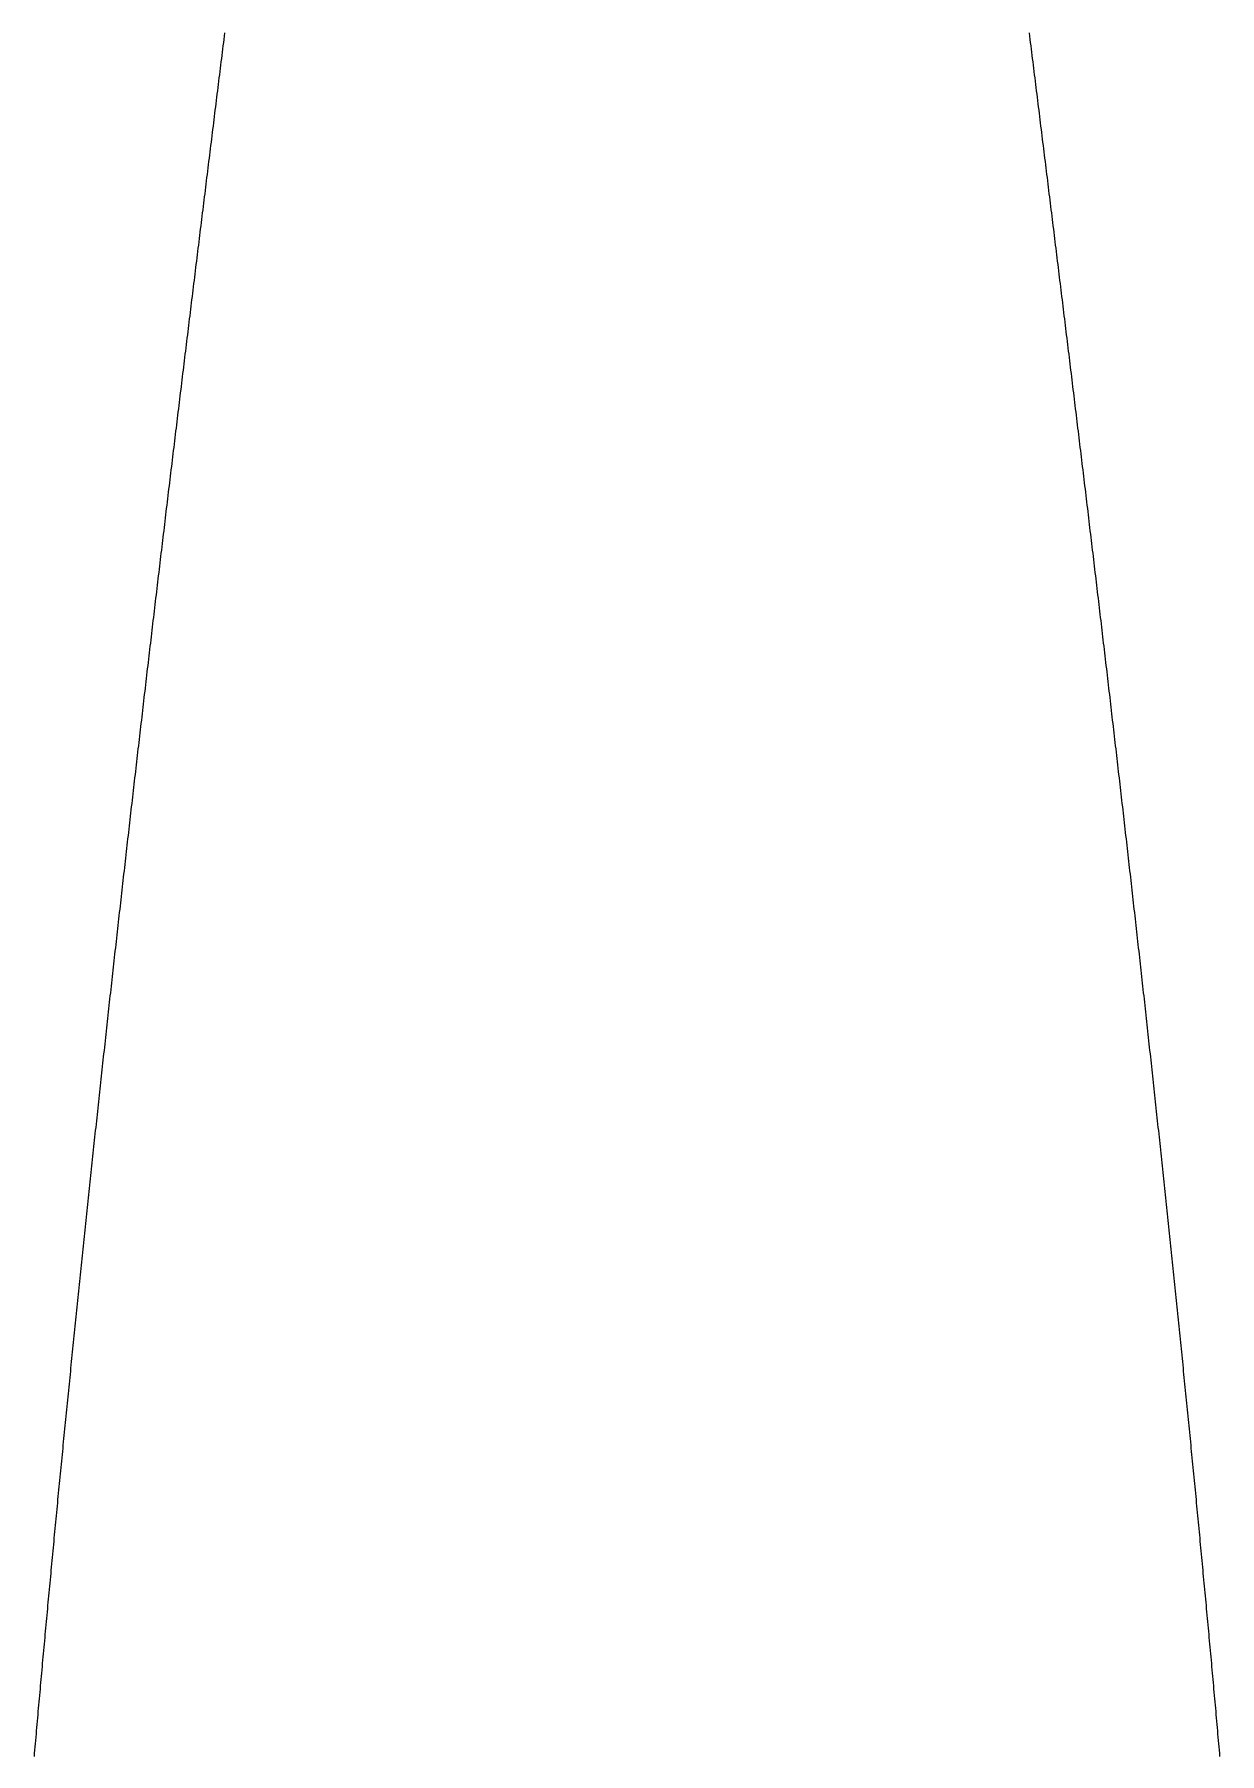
# Model space of a CAD drawing. Header units: metres. Extents: x -33 to 33, y -106 to 106.
# Drawn here: x -9.16 to 9.16, y 53.17 to 79.75 of the extents above; entities that cross this region are included whole.
import ezdxf

# ---------------------------------------------------------------- set-up
doc = ezdxf.new("R2010")
doc.units = ezdxf.units.M

msp = doc.modelspace()

# ---------------------------------------------------------------- linework, layer by layer
for points in [[(-9.162, 53.125), (-9.158, 53.174), (-9.153, 53.224), (-9.149, 53.274), (-9.144, 53.323), (-9.14, 53.373), (-9.136, 53.423), (-9.131, 53.473), (-9.127, 53.522), (-9.123, 53.572), (-9.118, 53.622), (-9.114, 53.671), (-9.109, 53.721), (-9.105, 53.771), (-9.101, 53.82), (-9.096, 53.87), (-9.092, 53.92), (-9.087, 53.969), (-9.083, 54.019), (-9.078, 54.069), (-9.074, 54.118), (-9.069, 54.168), (-9.065, 54.218), (-9.061, 54.267), (-9.056, 54.317), (-9.052, 54.367), (-9.047, 54.416), (-9.043, 54.466), (-9.038, 54.516), (-9.034, 54.565), (-9.029, 54.615), (-9.025, 54.665), (-9.02, 54.714), (-9.016, 54.764), (-9.011, 54.814), (-9.006, 54.863), (-9.002, 54.913), (-8.997, 54.963), (-8.993, 55.012), (-8.988, 55.062), (-8.984, 55.112), (-8.979, 55.161), (-8.975, 55.211), (-8.97, 55.261), (-8.965, 55.31), (-8.961, 55.36), (-8.956, 55.41), (-8.952, 55.459), (-8.947, 55.509), (-8.942, 55.559), (-8.938, 55.608), (-8.933, 55.658), (-8.928, 55.708), (-8.924, 55.757), (-8.919, 55.807), (-8.915, 55.857), (-8.91, 55.906), (-8.905, 55.956), (-8.901, 56.006), (-8.896, 56.055), (-8.891, 56.105), (-8.887, 56.154), (-8.882, 56.204), (-8.877, 56.254), (-8.872, 56.303), (-8.868, 56.353), (-8.863, 56.403), (-8.858, 56.452), (-8.854, 56.502), (-8.849, 56.552), (-8.844, 56.601), (-8.839, 56.651), (-8.835, 56.701), (-8.83, 56.75), (-8.825, 56.8), (-8.82, 56.849), (-8.816, 56.899), (-8.811, 56.949), (-8.806, 56.998), (-8.801, 57.048), (-8.797, 57.098), (-8.792, 57.147), (-8.787, 57.197), (-8.782, 57.247), (-8.777, 57.296), (-8.773, 57.346), (-8.768, 57.395), (-8.763, 57.445), (-8.758, 57.495), (-8.753, 57.544), (-8.749, 57.594), (-8.744, 57.644), (-8.739, 57.693), (-8.734, 57.743), (-8.729, 57.793), (-8.724, 57.842), (-8.719, 57.892), (-8.715, 57.941), (-8.71, 57.991), (-8.705, 58.041), (-8.7, 58.09), (-8.695, 58.14), (-8.69, 58.19), (-8.685, 58.239), (-8.68, 58.289), (-8.675, 58.338), (-8.671, 58.388), (-8.666, 58.438), (-8.661, 58.487), (-8.656, 58.537), (-8.651, 58.587), (-8.646, 58.636), (-8.641, 58.686), (-8.636, 58.735), (-8.631, 58.785), (-8.626, 58.835), (-8.621, 58.884), (-8.616, 58.934), (-8.611, 58.983), (-8.606, 59.033), (-8.601, 59.083), (-8.596, 59.132), (-8.591, 59.182), (-8.586, 59.232), (-8.581, 59.281), (-8.576, 59.331), (-8.571, 59.38), (-8.566, 59.43), (-8.561, 59.48), (-8.556, 59.529), (-8.551, 59.579), (-8.546, 59.628), (-8.541, 59.678), (-8.536, 59.728), (-8.531, 59.777), (-8.526, 59.827), (-8.521, 59.877), (-8.516, 59.926), (-8.511, 59.976), (-8.506, 60.025), (-8.501, 60.075), (-8.496, 60.125), (-8.49, 60.174), (-8.485, 60.224), (-8.48, 60.273), (-8.475, 60.323), (-8.47, 60.373), (-8.465, 60.422), (-8.46, 60.472), (-8.455, 60.521), (-8.45, 60.571), (-8.444, 60.621), (-8.439, 60.67), (-8.434, 60.72), (-8.429, 60.769), (-8.424, 60.819), (-8.419, 60.869), (-8.414, 60.918), (-8.408, 60.968), (-8.403, 61.018), (-8.398, 61.067), (-8.393, 61.117), (-8.388, 61.166), (-8.383, 61.216), (-8.377, 61.266), (-8.372, 61.315), (-8.367, 61.365), (-8.362, 61.414), (-8.357, 61.464), (-8.351, 61.514), (-8.346, 61.563), (-8.341, 61.613), (-8.336, 61.662), (-8.331, 61.712), (-8.325, 61.762), (-8.32, 61.811), (-8.315, 61.861), (-8.31, 61.91), (-8.304, 61.96), (-8.299, 62.01), (-8.294, 62.059), (-8.289, 62.109), (-8.283, 62.158), (-8.278, 62.208), (-8.273, 62.258), (-8.268, 62.307), (-8.262, 62.357), (-8.257, 62.406), (-8.252, 62.456), (-8.246, 62.506), (-8.241, 62.555), (-8.236, 62.605), (-8.231, 62.654), (-8.225, 62.704), (-8.22, 62.753), (-8.215, 62.803), (-8.209, 62.853), (-8.204, 62.902), (-8.199, 62.952), (-8.193, 63.001), (-8.188, 63.051), (-8.183, 63.101), (-8.177, 63.15), (-8.172, 63.2), (-8.167, 63.249), (-8.161, 63.299), (-8.156, 63.349), (-8.15, 63.398), (-8.145, 63.448), (-8.14, 63.497), (-8.134, 63.547), (-8.129, 63.597), (-8.124, 63.646), (-8.118, 63.696), (-8.113, 63.745), (-8.107, 63.795), (-8.102, 63.845), (-8.097, 63.894), (-8.091, 63.944), (-8.086, 63.993), (-8.08, 64.043), (-8.075, 64.093), (-8.07, 64.142), (-8.064, 64.192), (-8.059, 64.241), (-8.053, 64.291), (-8.048, 64.34), (-8.042, 64.39), (-8.037, 64.44), (-8.031, 64.489), (-8.026, 64.539), (-8.021, 64.588), (-8.015, 64.638), (-8.01, 64.688), (-8.004, 64.737), (-7.999, 64.787), (-7.993, 64.836), (-7.988, 64.886), (-7.982, 64.936), (-7.977, 64.985), (-7.971, 65.035), (-7.966, 65.084), (-7.96, 65.134), (-7.955, 65.184), (-7.949, 65.233), (-7.944, 65.283), (-7.938, 65.332), (-7.933, 65.382), (-7.927, 65.431), (-7.922, 65.481), (-7.916, 65.531), (-7.911, 65.58), (-7.905, 65.63), (-7.899, 65.679), (-7.894, 65.729), (-7.888, 65.779), (-7.883, 65.828), (-7.877, 65.878), (-7.872, 65.927), (-7.866, 65.977), (-7.861, 66.027), (-7.855, 66.076), (-7.849, 66.126), (-7.844, 66.175), (-7.838, 66.225), (-7.833, 66.275), (-7.827, 66.324), (-7.822, 66.374), (-7.816, 66.423), (-7.81, 66.473), (-7.805, 66.523), (-7.799, 66.572), (-7.794, 66.622), (-7.788, 66.671), (-7.782, 66.721), (-7.777, 66.77), (-7.771, 66.82), (-7.765, 66.87), (-7.76, 66.919), (-7.754, 66.969), (-7.749, 67.018), (-7.743, 67.068), (-7.737, 67.118), (-7.732, 67.167), (-7.726, 67.217), (-7.72, 67.266), (-7.715, 67.316), (-7.709, 67.366), (-7.703, 67.415), (-7.698, 67.465), (-7.692, 67.514), (-7.686, 67.564), (-7.681, 67.614), (-7.675, 67.663), (-7.669, 67.713), (-7.664, 67.762), (-7.658, 67.812), (-7.652, 67.862), (-7.647, 67.911), (-7.641, 67.961), (-7.635, 68.01), (-7.63, 68.06), (-7.624, 68.11), (-7.618, 68.159), (-7.612, 68.209), (-7.607, 68.258), (-7.601, 68.308), (-7.595, 68.358), (-7.59, 68.407), (-7.584, 68.457), (-7.578, 68.506), (-7.572, 68.556), (-7.567, 68.605), (-7.561, 68.655), (-7.555, 68.705), (-7.549, 68.754), (-7.544, 68.804), (-7.538, 68.853), (-7.532, 68.903), (-7.526, 68.953), (-7.521, 69.002), (-7.515, 69.052), (-7.509, 69.101), (-7.503, 69.151), (-7.498, 69.201), (-7.492, 69.25), (-7.486, 69.3), (-7.48, 69.349), (-7.474, 69.399), (-7.469, 69.449), (-7.463, 69.498), (-7.457, 69.548), (-7.451, 69.598), (-7.445, 69.647), (-7.44, 69.697), (-7.434, 69.746), (-7.428, 69.796), (-7.422, 69.846), (-7.416, 69.895), (-7.411, 69.945), (-7.405, 69.994), (-7.399, 70.044), (-7.393, 70.094), (-7.387, 70.143), (-7.381, 70.193), (-7.376, 70.242), (-7.37, 70.292), (-7.364, 70.342), (-7.358, 70.391), (-7.352, 70.441), (-7.346, 70.49), (-7.341, 70.54), (-7.335, 70.59), (-7.329, 70.639), (-7.323, 70.689), (-7.317, 70.738), (-7.311, 70.788), (-7.305, 70.838), (-7.3, 70.887), (-7.294, 70.937), (-7.288, 70.987), (-7.282, 71.036), (-7.276, 71.086), (-7.27, 71.135), (-7.264, 71.185), (-7.258, 71.235), (-7.253, 71.284), (-7.247, 71.334), (-7.241, 71.383), (-7.235, 71.433), (-7.229, 71.483), (-7.223, 71.532), (-7.217, 71.582), (-7.211, 71.632), (-7.205, 71.681), (-7.2, 71.731), (-7.194, 71.78), (-7.188, 71.83), (-7.182, 71.88), (-7.176, 71.929), (-7.17, 71.979), (-7.164, 72.028), (-7.158, 72.078), (-7.152, 72.128), (-7.146, 72.177), (-7.14, 72.227), (-7.134, 72.277), (-7.128, 72.326), (-7.122, 72.376), (-7.117, 72.425), (-7.111, 72.475), (-7.105, 72.525), (-7.099, 72.574), (-7.093, 72.624), (-7.087, 72.674), (-7.081, 72.723), (-7.075, 72.773), (-7.069, 72.822), (-7.063, 72.872), (-7.057, 72.922), (-7.051, 72.971), (-7.045, 73.021), (-7.039, 73.071), (-7.033, 73.12), (-7.027, 73.17), (-7.021, 73.22), (-7.015, 73.269), (-7.009, 73.319), (-7.003, 73.368), (-6.997, 73.418), (-6.991, 73.468), (-6.985, 73.517), (-6.979, 73.567), (-6.973, 73.617), (-6.967, 73.666), (-6.961, 73.716), (-6.955, 73.765), (-6.949, 73.815), (-6.943, 73.865), (-6.937, 73.914), (-6.931, 73.964), (-6.925, 74.014), (-6.919, 74.063), (-6.913, 74.113), (-6.907, 74.163), (-6.901, 74.212), (-6.895, 74.262), (-6.889, 74.312), (-6.883, 74.361), (-6.877, 74.411), (-6.871, 74.46), (-6.865, 74.51), (-6.859, 74.56), (-6.853, 74.609), (-6.847, 74.659), (-6.841, 74.709), (-6.835, 74.758), (-6.829, 74.808), (-6.823, 74.858), (-6.817, 74.907), (-6.811, 74.957), (-6.805, 75.007), (-6.798, 75.056), (-6.792, 75.106), (-6.786, 75.156), (-6.78, 75.205), (-6.774, 75.255), (-6.768, 75.305), (-6.762, 75.354), (-6.756, 75.404), (-6.75, 75.454), (-6.744, 75.503), (-6.738, 75.553), (-6.732, 75.603), (-6.726, 75.652), (-6.72, 75.702), (-6.714, 75.751), (-6.707, 75.801), (-6.701, 75.851), (-6.695, 75.9), (-6.689, 75.95), (-6.683, 76), (-6.677, 76.049), (-6.671, 76.099), (-6.665, 76.149), (-6.659, 76.198), (-6.653, 76.248), (-6.647, 76.298), (-6.64, 76.348), (-6.634, 76.397), (-6.628, 76.447), (-6.622, 76.497), (-6.616, 76.546), (-6.61, 76.596), (-6.604, 76.646), (-6.598, 76.695), (-6.592, 76.745), (-6.586, 76.795), (-6.579, 76.844), (-6.573, 76.894), (-6.567, 76.944), (-6.561, 76.993), (-6.555, 77.043), (-6.549, 77.093), (-6.543, 77.142), (-6.537, 77.192), (-6.53, 77.242), (-6.524, 77.291), (-6.518, 77.341), (-6.512, 77.391), (-6.506, 77.44), (-6.5, 77.49), (-6.494, 77.54), (-6.488, 77.59), (-6.481, 77.639), (-6.475, 77.689), (-6.469, 77.739), (-6.463, 77.788), (-6.457, 77.838), (-6.451, 77.888), (-6.445, 77.937), (-6.438, 77.987), (-6.432, 78.037), (-6.426, 78.086), (-6.42, 78.136), (-6.414, 78.186), (-6.408, 78.236), (-6.402, 78.285), (-6.395, 78.335), (-6.389, 78.385), (-6.383, 78.434), (-6.377, 78.484), (-6.371, 78.534), (-6.365, 78.583), (-6.358, 78.633), (-6.352, 78.683), (-6.346, 78.733), (-6.34, 78.782), (-6.334, 78.832), (-6.328, 78.882), (-6.321, 78.931), (-6.315, 78.981), (-6.309, 79.031), (-6.303, 79.081), (-6.297, 79.13), (-6.291, 79.18), (-6.284, 79.23), (-6.278, 79.279), (-6.272, 79.329), (-6.266, 79.379), (-6.26, 79.429), (-6.254, 79.478), (-6.247, 79.528), (-6.241, 79.578), (-6.235, 79.628), (-6.229, 79.677), (-6.223, 79.727), (-6.216, 79.777)], [(6.216, 79.777), (6.223, 79.727), (6.229, 79.677), (6.235, 79.628), (6.241, 79.578), (6.247, 79.528), (6.254, 79.478), (6.26, 79.429), (6.266, 79.379), (6.272, 79.329), (6.278, 79.279), (6.284, 79.23), (6.291, 79.18), (6.297, 79.13), (6.303, 79.081), (6.309, 79.031), (6.315, 78.981), (6.321, 78.931), (6.328, 78.882), (6.334, 78.832), (6.34, 78.782), (6.346, 78.733), (6.352, 78.683), (6.358, 78.633), (6.365, 78.583), (6.371, 78.534), (6.377, 78.484), (6.383, 78.434), (6.389, 78.385), (6.395, 78.335), (6.402, 78.285), (6.408, 78.236), (6.414, 78.186), (6.42, 78.136), (6.426, 78.086), (6.432, 78.037), (6.438, 77.987), (6.445, 77.937), (6.451, 77.888), (6.457, 77.838), (6.463, 77.788), (6.469, 77.739), (6.475, 77.689), (6.481, 77.639), (6.488, 77.59), (6.494, 77.54), (6.5, 77.49), (6.506, 77.44), (6.512, 77.391), (6.518, 77.341), (6.524, 77.291), (6.53, 77.242), (6.537, 77.192), (6.543, 77.142), (6.549, 77.093), (6.555, 77.043), (6.561, 76.993), (6.567, 76.944), (6.573, 76.894), (6.579, 76.844), (6.586, 76.795), (6.592, 76.745), (6.598, 76.695), (6.604, 76.646), (6.61, 76.596), (6.616, 76.546), (6.622, 76.497), (6.628, 76.447), (6.634, 76.397), (6.64, 76.348), (6.647, 76.298), (6.653, 76.248), (6.659, 76.198), (6.665, 76.149), (6.671, 76.099), (6.677, 76.049), (6.683, 76), (6.689, 75.95), (6.695, 75.9), (6.701, 75.851), (6.707, 75.801), (6.714, 75.751), (6.72, 75.702), (6.726, 75.652), (6.732, 75.603), (6.738, 75.553), (6.744, 75.503), (6.75, 75.454), (6.756, 75.404), (6.762, 75.354), (6.768, 75.305), (6.774, 75.255), (6.78, 75.205), (6.786, 75.156), (6.792, 75.106), (6.798, 75.056), (6.805, 75.007), (6.811, 74.957), (6.817, 74.907), (6.823, 74.858), (6.829, 74.808), (6.835, 74.758), (6.841, 74.709), (6.847, 74.659), (6.853, 74.609), (6.859, 74.56), (6.865, 74.51), (6.871, 74.46), (6.877, 74.411), (6.883, 74.361), (6.889, 74.312), (6.895, 74.262), (6.901, 74.212), (6.907, 74.163), (6.913, 74.113), (6.919, 74.063), (6.925, 74.014), (6.931, 73.964), (6.937, 73.914), (6.943, 73.865), (6.949, 73.815), (6.955, 73.765), (6.961, 73.716), (6.967, 73.666), (6.973, 73.617), (6.979, 73.567), (6.985, 73.517), (6.991, 73.468), (6.997, 73.418), (7.003, 73.368), (7.009, 73.319), (7.015, 73.269), (7.021, 73.22), (7.027, 73.17), (7.033, 73.12), (7.039, 73.071), (7.045, 73.021), (7.051, 72.971), (7.057, 72.922), (7.063, 72.872), (7.069, 72.822), (7.075, 72.773), (7.081, 72.723), (7.087, 72.674), (7.093, 72.624), (7.099, 72.574), (7.105, 72.525), (7.111, 72.475), (7.117, 72.425), (7.122, 72.376), (7.128, 72.326), (7.134, 72.277), (7.14, 72.227), (7.146, 72.177), (7.152, 72.128), (7.158, 72.078), (7.164, 72.028), (7.17, 71.979), (7.176, 71.929), (7.182, 71.88), (7.188, 71.83), (7.194, 71.78), (7.2, 71.731), (7.205, 71.681), (7.211, 71.632), (7.217, 71.582), (7.223, 71.532), (7.229, 71.483), (7.235, 71.433), (7.241, 71.383), (7.247, 71.334), (7.253, 71.284), (7.258, 71.235), (7.264, 71.185), (7.27, 71.135), (7.276, 71.086), (7.282, 71.036), (7.288, 70.987), (7.294, 70.937), (7.3, 70.887), (7.305, 70.838), (7.311, 70.788), (7.317, 70.738), (7.323, 70.689), (7.329, 70.639), (7.335, 70.59), (7.341, 70.54), (7.346, 70.49), (7.352, 70.441), (7.358, 70.391), (7.364, 70.342), (7.37, 70.292), (7.376, 70.242), (7.381, 70.193), (7.387, 70.143), (7.393, 70.094), (7.399, 70.044), (7.405, 69.994), (7.411, 69.945), (7.416, 69.895), (7.422, 69.846), (7.428, 69.796), (7.434, 69.746), (7.44, 69.697), (7.445, 69.647), (7.451, 69.598), (7.457, 69.548), (7.463, 69.498), (7.469, 69.449), (7.474, 69.399), (7.48, 69.349), (7.486, 69.3), (7.492, 69.25), (7.498, 69.201), (7.503, 69.151), (7.509, 69.101), (7.515, 69.052), (7.521, 69.002), (7.526, 68.953), (7.532, 68.903), (7.538, 68.853), (7.544, 68.804), (7.549, 68.754), (7.555, 68.705), (7.561, 68.655), (7.567, 68.605), (7.572, 68.556), (7.578, 68.506), (7.584, 68.457), (7.59, 68.407), (7.595, 68.358), (7.601, 68.308), (7.607, 68.258), (7.612, 68.209), (7.618, 68.159), (7.624, 68.11), (7.63, 68.06), (7.635, 68.01), (7.641, 67.961), (7.647, 67.911), (7.652, 67.862), (7.658, 67.812), (7.664, 67.762), (7.669, 67.713), (7.675, 67.663), (7.681, 67.614), (7.686, 67.564), (7.692, 67.514), (7.698, 67.465), (7.703, 67.415), (7.709, 67.366), (7.715, 67.316), (7.72, 67.266), (7.726, 67.217), (7.732, 67.167), (7.737, 67.118), (7.743, 67.068), (7.749, 67.018), (7.754, 66.969), (7.76, 66.919), (7.765, 66.87), (7.771, 66.82), (7.777, 66.77), (7.782, 66.721), (7.788, 66.671), (7.794, 66.622), (7.799, 66.572), (7.805, 66.523), (7.81, 66.473), (7.816, 66.423), (7.822, 66.374), (7.827, 66.324), (7.833, 66.275), (7.838, 66.225), (7.844, 66.175), (7.849, 66.126), (7.855, 66.076), (7.861, 66.027), (7.866, 65.977), (7.872, 65.927), (7.877, 65.878), (7.883, 65.828), (7.888, 65.779), (7.894, 65.729), (7.899, 65.679), (7.905, 65.63), (7.911, 65.58), (7.916, 65.531), (7.922, 65.481), (7.927, 65.431), (7.933, 65.382), (7.938, 65.332), (7.944, 65.283), (7.949, 65.233), (7.955, 65.184), (7.96, 65.134), (7.966, 65.084), (7.971, 65.035), (7.977, 64.985), (7.982, 64.936), (7.988, 64.886), (7.993, 64.836), (7.999, 64.787), (8.004, 64.737), (8.01, 64.688), (8.015, 64.638), (8.021, 64.588), (8.026, 64.539), (8.031, 64.489), (8.037, 64.44), (8.042, 64.39), (8.048, 64.34), (8.053, 64.291), (8.059, 64.241), (8.064, 64.192), (8.07, 64.142), (8.075, 64.093), (8.08, 64.043), (8.086, 63.993), (8.091, 63.944), (8.097, 63.894), (8.102, 63.845), (8.107, 63.795), (8.113, 63.745), (8.118, 63.696), (8.124, 63.646), (8.129, 63.597), (8.134, 63.547), (8.14, 63.497), (8.145, 63.448), (8.15, 63.398), (8.156, 63.349), (8.161, 63.299), (8.167, 63.249), (8.172, 63.2), (8.177, 63.15), (8.183, 63.101), (8.188, 63.051), (8.193, 63.001), (8.199, 62.952), (8.204, 62.902), (8.209, 62.853), (8.215, 62.803), (8.22, 62.753), (8.225, 62.704), (8.231, 62.654), (8.236, 62.605), (8.241, 62.555), (8.246, 62.506), (8.252, 62.456), (8.257, 62.406), (8.262, 62.357), (8.268, 62.307), (8.273, 62.258), (8.278, 62.208), (8.283, 62.158), (8.289, 62.109), (8.294, 62.059), (8.299, 62.01), (8.304, 61.96), (8.31, 61.91), (8.315, 61.861), (8.32, 61.811), (8.325, 61.762), (8.331, 61.712), (8.336, 61.662), (8.341, 61.613), (8.346, 61.563), (8.351, 61.514), (8.357, 61.464), (8.362, 61.414), (8.367, 61.365), (8.372, 61.315), (8.377, 61.266), (8.383, 61.216), (8.388, 61.166), (8.393, 61.117), (8.398, 61.067), (8.403, 61.018), (8.408, 60.968), (8.414, 60.918), (8.419, 60.869), (8.424, 60.819), (8.429, 60.769), (8.434, 60.72), (8.439, 60.67), (8.444, 60.621), (8.45, 60.571), (8.455, 60.521), (8.46, 60.472), (8.465, 60.422), (8.47, 60.373), (8.475, 60.323), (8.48, 60.273), (8.485, 60.224), (8.49, 60.174), (8.496, 60.125), (8.501, 60.075), (8.506, 60.025), (8.511, 59.976), (8.516, 59.926), (8.521, 59.877), (8.526, 59.827), (8.531, 59.777), (8.536, 59.728), (8.541, 59.678), (8.546, 59.628), (8.551, 59.579), (8.556, 59.529), (8.561, 59.48), (8.566, 59.43), (8.571, 59.38), (8.576, 59.331), (8.581, 59.281), (8.586, 59.232), (8.591, 59.182), (8.596, 59.132), (8.601, 59.083), (8.606, 59.033), (8.611, 58.983), (8.616, 58.934), (8.621, 58.884), (8.626, 58.835), (8.631, 58.785), (8.636, 58.735), (8.641, 58.686), (8.646, 58.636), (8.651, 58.587), (8.656, 58.537), (8.661, 58.487), (8.666, 58.438), (8.671, 58.388), (8.675, 58.338), (8.68, 58.289), (8.685, 58.239), (8.69, 58.19), (8.695, 58.14), (8.7, 58.09), (8.705, 58.041), (8.71, 57.991), (8.715, 57.941), (8.719, 57.892), (8.724, 57.842), (8.729, 57.793), (8.734, 57.743), (8.739, 57.693), (8.744, 57.644), (8.749, 57.594), (8.753, 57.544), (8.758, 57.495), (8.763, 57.445), (8.768, 57.395), (8.773, 57.346), (8.777, 57.296), (8.782, 57.247), (8.787, 57.197), (8.792, 57.147), (8.797, 57.098), (8.801, 57.048), (8.806, 56.998), (8.811, 56.949), (8.816, 56.899), (8.82, 56.849), (8.825, 56.8), (8.83, 56.75), (8.835, 56.701), (8.839, 56.651), (8.844, 56.601), (8.849, 56.552), (8.854, 56.502), (8.858, 56.452), (8.863, 56.403), (8.868, 56.353), (8.872, 56.303), (8.877, 56.254), (8.882, 56.204), (8.887, 56.154), (8.891, 56.105), (8.896, 56.055), (8.901, 56.006), (8.905, 55.956), (8.91, 55.906), (8.915, 55.857), (8.919, 55.807), (8.924, 55.757), (8.928, 55.708), (8.933, 55.658), (8.938, 55.608), (8.942, 55.559), (8.947, 55.509), (8.952, 55.459), (8.956, 55.41), (8.961, 55.36), (8.965, 55.31), (8.97, 55.261), (8.975, 55.211), (8.979, 55.161), (8.984, 55.112), (8.988, 55.062), (8.993, 55.012), (8.997, 54.963), (9.002, 54.913), (9.006, 54.863), (9.011, 54.814), (9.016, 54.764), (9.02, 54.714), (9.025, 54.665), (9.029, 54.615), (9.034, 54.565), (9.038, 54.516), (9.043, 54.466), (9.047, 54.416), (9.052, 54.367), (9.056, 54.317), (9.061, 54.267), (9.065, 54.218), (9.069, 54.168), (9.074, 54.118), (9.078, 54.069), (9.083, 54.019), (9.087, 53.969), (9.092, 53.92), (9.096, 53.87), (9.101, 53.82), (9.105, 53.771), (9.109, 53.721), (9.114, 53.671), (9.118, 53.622), (9.123, 53.572), (9.127, 53.522), (9.131, 53.473), (9.136, 53.423), (9.14, 53.373), (9.144, 53.323), (9.149, 53.274), (9.153, 53.224), (9.158, 53.174), (9.162, 53.125)]]:
    msp.add_lwpolyline(points)

doc.saveas('drawing.dxf')
